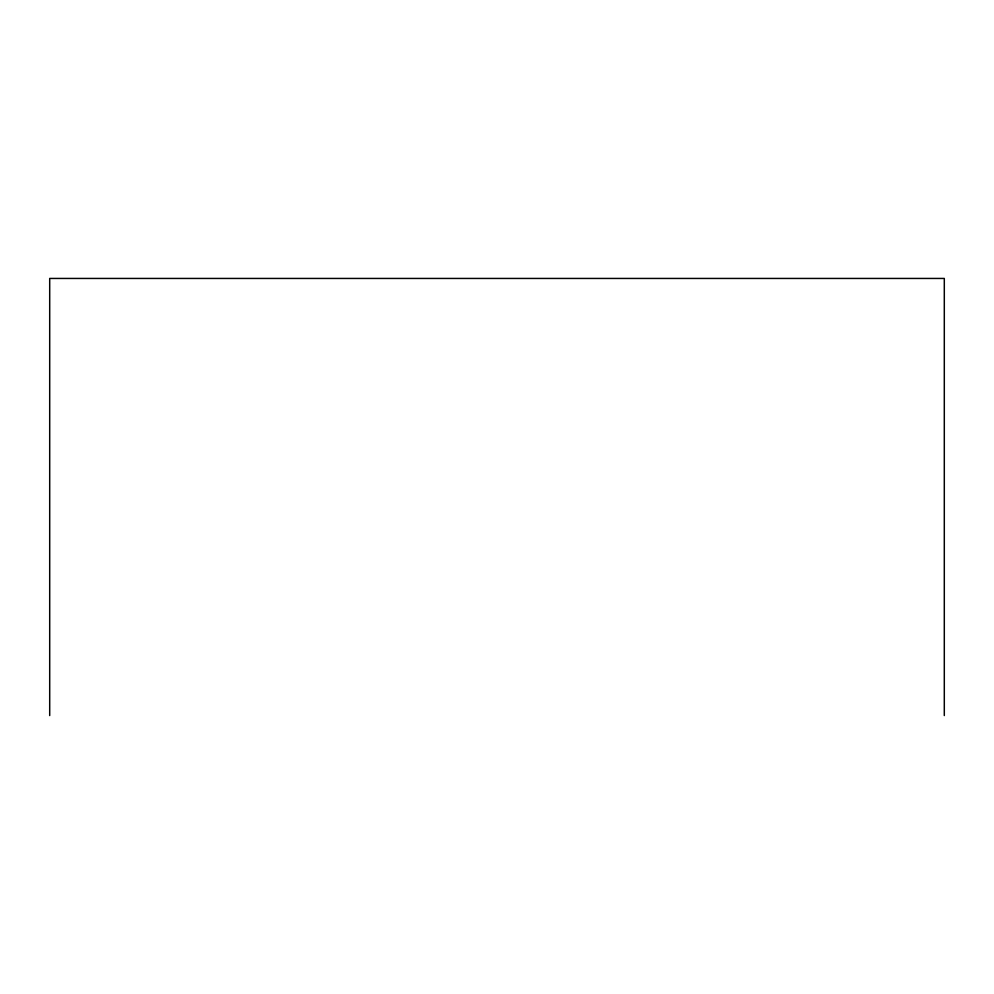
<?xml version="1.0" encoding="UTF-8"?>
<svg xmlns="http://www.w3.org/2000/svg" width="994" height="994" viewBox="0 0 994 994"><rect width="100%" height="100%" fill="white"/><g stroke="black" fill="none" stroke-linecap="round" stroke-linejoin="round"><path stroke-width="1.49" d="M944.3 715.556L944.3 278.444L49.7 278.444L49.7 715.556"/></g></svg>
